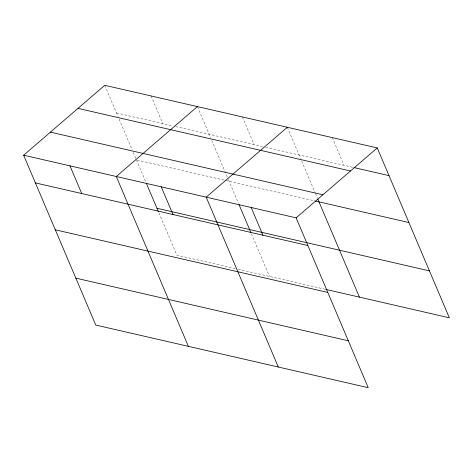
<?xml version="1.0" encoding="UTF-8"?>
<svg xmlns="http://www.w3.org/2000/svg" width="473" height="473" viewBox="0 0 473 473"><rect width="100%" height="100%" fill="white"/><g stroke="black" fill="none" stroke-linecap="round" stroke-linejoin="round"><path stroke-width="0.35" stroke-dasharray="2.37 1.77" d="M116.529 113L172.828 125.942M175.678 126.598L262.692 146.6M265.548 147.257L352.61 167.271M137.158 160.075L224.811 180.225M225.52 180.39L314.722 200.895M235.312 268.593L176.872 255.16L158.691 212.33M238.161 269.249L325.182 289.251M332.294 137.608L344.048 165.302M287.336 127.272L300.532 158.366M301.685 161.086L315.249 193.037M315.538 193.717L317.56 198.477M242.377 116.937L254.131 144.632M197.418 106.602L210.615 137.696M211.768 140.416L228.223 179.172M228.506 179.852L238.487 203.36M251.334 233.621L269.515 276.457M151.094 95.954L162.854 123.648M104.775 85.306L117.972 116.399M119.131 119.119L132.115 149.716M133.268 152.436L135.869 158.556M136.443 159.915L145.85 182.07"/><path stroke-width="0.71" d="M23.65 155.203L296.128 217.84L368.225 387.694L95.747 325.057L23.65 155.203L104.775 85.306L377.253 147.943L449.35 317.797L325.891 289.417M197.418 106.602L116.293 176.5L188.39 346.354M287.336 127.272L206.21 197.17L278.307 367.024M296.128 217.84L377.253 147.943M354.041 167.596L389.007 175.637M78.004 108.376L350.481 171.007M50.422 132.138L322.899 194.775M315.438 201.06L408.92 222.547M156.959 208.25L429.437 270.881M35.404 182.897L307.882 245.534M55.317 229.813L327.795 292.444M75.834 278.148L348.311 340.779M317.85 199.157L359.433 297.127M251.169 207.505L262.923 235.199M239.06 204.703L250.755 232.261M161.252 186.835L173.006 214.529M146.417 183.412L158.402 211.65M69.969 165.852L81.728 193.546"/></g></svg>
